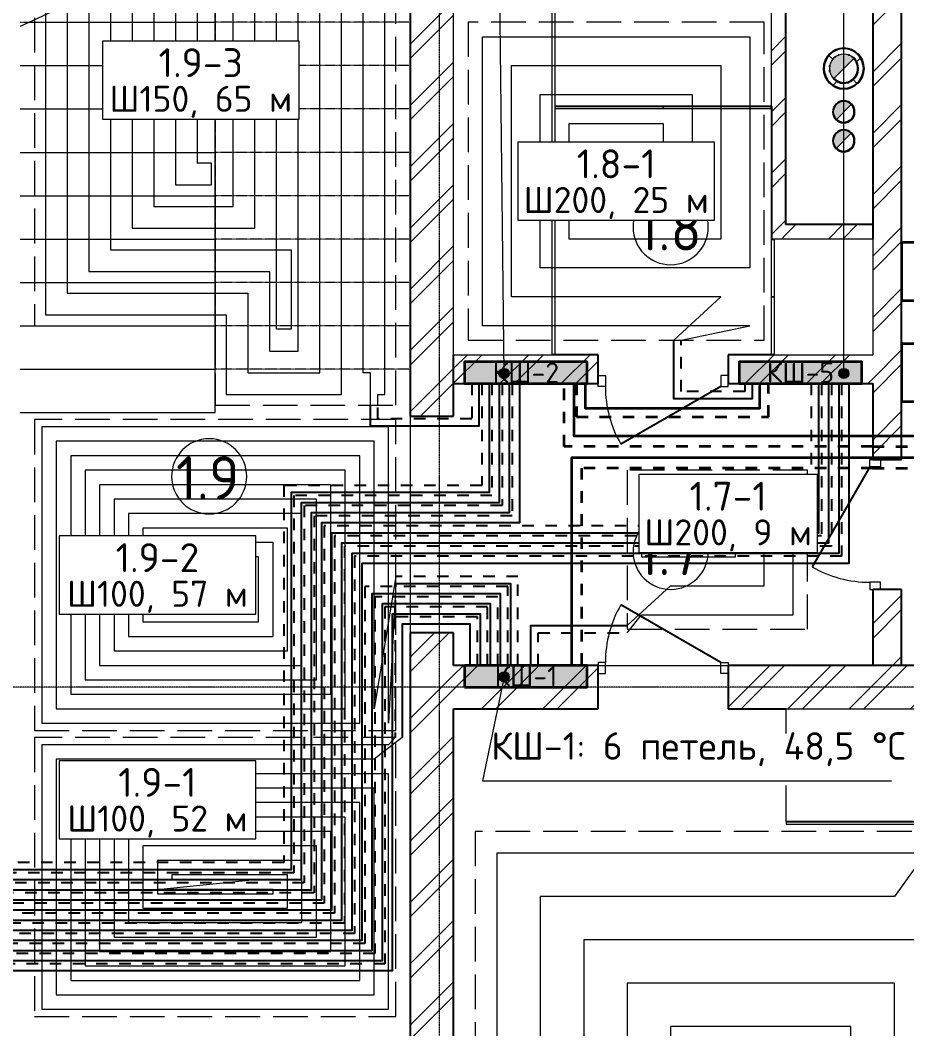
# Model space of a CAD drawing. Header units: millimetres. Extents: x -5016 to 22834, y -6019 to 18943.
# Drawn here: x 9700 to 15836, y 6535 to 13514 of the extents above; entities that cross this region are included whole.
import ezdxf
from ezdxf.enums import TextEntityAlignment as Align

# ---------------------------------------------------------------- set-up
doc = ezdxf.new("R2010")
doc.units = ezdxf.units.MM
for name, pattern in [('ОВ_ПУНКТ', [160, 80, -80]), ('ОВ_ШТРИХ', [330, 240, -90]), ('Осевая 12-2-2', [16, 12, -2, 0, -2]), ('Пунктир 2-1_5', [3.5, 2, -1.5])]:
    doc.linetypes.add(name, pattern=pattern)
for name, color, linetype, lineweight in [('A-AREA-IDEN', 8, 'Continuous', 13), ('A-COLS', 8, 'Continuous', 13), ('A-DETL-GENF', 9, 'Continuous', 13), ('A-DOOR', 8, 'Continuous', 13), ('A-FLOR', 9, 'Continuous', 13), ('A-WALL', 8, 'Continuous', 13), ('A-WALL-PATT', 8, 'Continuous', 13), ('I-FURN', 9, 'Continuous', 13), ('S-GRID', 8, 'Continuous', 13), ('S-STRS', 9, 'Continuous', 13), ('АР_подложка', 8, 'Continuous', 13), ('ОВ_выноски', 7, 'Continuous', 18), ('ОВ_КШ', 7, 'Continuous', 35), ('ОВ_марки', 7, 'Continuous', 18), ('ОВ_оборуд', 7, 'Continuous', 35), ('ОВ_Т1', 1, 'Continuous', 50), ('ОВ_Т11', 6, 'Continuous', 35), ('ОВ_Т2', 5, 'Continuous', 50), ('ОВ_Т21', 4, 'Continuous', 35), ('ОВ_ТП', 1, 'Continuous', 13)]:
    doc.layers.add(name, color=color, linetype=linetype, lineweight=lineweight)
doc.styles.add('GOST', font='isocpeur.ttf', dxfattribs={"width": 0.9})
doc.styles.add('GOST Common', font='GOST_Common.ttf', dxfattribs={"height": 300})
pattern_1 = [(45, (0, 0), (-212.132, 212.132), []), (45, (0, 100), (-212.132, 212.132), [])]

# ---------------------------------------------------------------- blocks, each defined once
blk = doc.blocks.new('INT 19 Дверь межкомнатная одностворчатая - 900 х 2370 _800_ Глухое Л-НАР-1569038-Этаж 1 - Планировка')
at = {"layer": 'A-DOOR', "lineweight": 25}
blk.add_line((400, 170), (-292.8, 570), dxfattribs=at)
at = {"layer": 'A-DOOR'}
for p, q in [((-400, 170), (-450, 170)), ((-450, 170), (-450, 95)), ((-400, 95), (-400, 170)), ((400, 95), (400, 170)), ((400, 170), (450, 170)), ((450, 170), (450, 95)), ((-450, 95), (-400, 95)), ((450, 95), (400, 95))]:
    blk.add_line(p, q, dxfattribs=at)
blk.add_arc((400, 170), 800, 150, 180, dxfattribs=at)
blk = doc.blocks.new('INT 19 Дверь межкомнатная одностворчатая - 900 х 2370 _800_ Глухое Л-НАР-1569067-Этаж 1 - Планировка')
at = {"layer": 'A-DOOR', "lineweight": 25}
blk.add_line((400, 120), (-292.8, 520), dxfattribs=at)
at = {"layer": 'A-DOOR'}
for p, q in [((-400, 120), (-450, 120)), ((-450, 120), (-450, 45)), ((-400, 45), (-400, 120)), ((400, 45), (400, 120)), ((400, 120), (450, 120)), ((450, 120), (450, 45)), ((-450, 45), (-400, 45)), ((450, 45), (400, 45))]:
    blk.add_line(p, q, dxfattribs=at)
blk.add_arc((400, 120), 800, 150, 180, dxfattribs=at)
blk = doc.blocks.new('INT 18 Шкаф - INT 18 Шкаф-1611660-Этаж 1 - Планировка')
at = {"layer": 'I-FURN'}
for p, q in [((-400, 350), (400, 350)), ((-400, 350), (-400, -330)), ((400, -330), (400, 350)), ((400, -330), (-400, -330)), ((-398.5, -332), (-0.8, -332)), ((-398.5, -332), (-398.5, -350)), ((-0.8, -350), (-0.8, -332)), ((0.8, -332), (398.5, -332)), ((0.8, -332), (0.8, -350)), ((398.5, -350), (398.5, -332)), ((-0.8, -350), (-398.5, -350)), ((398.5, -350), (0.8, -350))]:
    blk.add_line(p, q, dxfattribs=at)
blk = doc.blocks.new('INT 18 Шкаф - INT 18 Шкаф-1564175-Этаж 1 - Планировка')
at = {"layer": 'I-FURN'}
for p, q in [((-1200, 350), (1200, 350)), ((-1200, 350), (-1200, -430)), ((1200, -430), (1200, 350)), ((1200, -430), (-1200, -430)), ((-1198.5, -432), (-0.8, -432)), ((-1198.5, -432), (-1198.5, -450)), ((-0.8, -450), (-1198.5, -450)), ((-0.8, -450), (-0.8, -432)), ((0.8, -432), (1198.5, -432)), ((0.8, -432), (0.8, -450)), ((1198.5, -450), (0.8, -450)), ((1198.5, -450), (1198.5, -432))]:
    blk.add_line(p, q, dxfattribs=at)
blk = doc.blocks.new('INT 18 Шкаф - INT 18 Шкаф-1565127-Этаж 1 - Планировка')
at = {"layer": 'I-FURN'}
for p, q in [((-750, 350), (750, 350)), ((-750, 350), (-750, -330)), ((750, -330), (750, 350)), ((750, -330), (-750, -330)), ((-748.5, -332), (-0.8, -332)), ((-748.5, -332), (-748.5, -350)), ((-0.8, -350), (-0.8, -332)), ((0.8, -332), (748.5, -332)), ((0.8, -332), (0.8, -350)), ((748.5, -350), (748.5, -332)), ((-0.8, -350), (-748.5, -350)), ((748.5, -350), (0.8, -350))]:
    blk.add_line(p, q, dxfattribs=at)
blk = doc.blocks.new('INT 19 Дверь межкомнатная одностворчатая - 900 х 2370 _800_ Глухое П-НАР-1569071-Этаж 1 - Планировка')
at = {"layer": 'A-DOOR', "lineweight": 25}
blk.add_line((-400, 120), (292.8, 520), dxfattribs=at)
at = {"layer": 'A-DOOR'}
for p, q in [((-400, 120), (-450, 120)), ((-450, 120), (-450, 45)), ((-400, 45), (-400, 120)), ((400, 45), (400, 120)), ((400, 120), (450, 120)), ((450, 120), (450, 45)), ((-450, 45), (-400, 45)), ((450, 45), (400, 45))]:
    blk.add_line(p, q, dxfattribs=at)
blk.add_arc((-400, 120), 800, 360, 30, dxfattribs=at)
blk = doc.blocks.new('INT 18 Шкаф - INT 18 Шкаф-1565469-Этаж 1 - Планировка')
at = {"layer": 'I-FURN'}
for p, q in [((-1198.5, 350), (-1198.5, 332)), ((-520, 350), (-0.8, 350)), ((-0.8, 332), (-0.8, 350)), ((0.8, 350), (1198.5, 350)), ((0.8, 350), (0.8, 332)), ((1198.5, 332), (1198.5, 350)), ((-1200, 330), (-1200, -350)), ((-1200, 330), (1200, 330)), ((-0.8, 332), (-1198.5, 332)), ((1198.5, 332), (0.8, 332)), ((1200, -350), (1200, 330)), ((1200, -350), (-1200, -350))]:
    blk.add_line(p, q, dxfattribs=at)
blk = doc.blocks.new('INT Марка помещения - Номер помещения _ Площадь _ Имя-1615504-Этаж 1 - Планировка')
at = {"layer": 'A-AREA-IDEN'}
for start, end in [(360, 180), (180, 360)]:
    blk.add_arc((0, 0), 2.6, start, end, dxfattribs=at)
blk = doc.blocks.new('АР_План_1_этажа')
at = {"layer": 'A-COLS'}
h = blk.add_hatch(dxfattribs=at)
h.set_pattern_fill('FP_3', color=256, style=0, pattern_type=2)
h.set_pattern_definition([(45, (0, 0), (-141.4214, 141.4214), []), (135, (0, 0), (-141.4214, -141.4214), [])])
h.paths.add_polyline_path([(17568.2, 17714.6), (17607.1, 17720.2), (17642.8, 17736.6), (17672.5, 17762.3), (17693.7, 17795.3), (17704.8, 17833), (17704.8, 17872.3), (17693.1, 17910.9), (17672.5, 17943), (17642.8, 17968.7), (17607.1, 17985.1), (17568.2, 17990.6), (17529.3, 17985.1), (17493.6, 17968.7), (17463.9, 17943), (17442.7, 17910), (17431.6, 17872.3), (17431.6, 17833), (17442.7, 17795.3), (17463.9, 17762.3), (17493.6, 17736.6), (17529.3, 17720.2)])
h.paths.add_polyline_path([(17568.2, 17752.6), (17534, 17758.7), (17503.9, 17776), (17481.6, 17802.6), (17471.6, 17826.8), (17468.2, 17852.6), (17471.6, 17878.5), (17481.6, 17902.6), (17497.5, 17923.4), (17518.2, 17939.2), (17542.3, 17949.2), (17568.2, 17952.6), (17594.1, 17949.2), (17618.2, 17939.2), (17638.1, 17922.5), (17654.8, 17902.6), (17666.7, 17870), (17666.7, 17835.3), (17654.8, 17802.6), (17632.5, 17776), (17602.4, 17758.7)])
at = {"layer": 'A-DETL-GENF'}
for points in [[(17497.5, 17781.9), (17638.9, 17923.4), (17618.2, 17939.2), (17594.1, 17949.2), (17568.2, 17952.6), (17542.3, 17949.2), (17518.2, 17939.2), (17497.5, 17923.4), (17481.6, 17902.6), (17471.6, 17878.5), (17468.2, 17852.6), (17471.6, 17826.8), (17481.6, 17802.6)], [(17516.6, 17501), (17619.8, 17604.3), (17604.7, 17615.9), (17587.1, 17623.2), (17568.2, 17625.6), (17549.3, 17623.2), (17531.7, 17615.9), (17516.6, 17604.3), (17505, 17589.1), (17497.7, 17571.5), (17495.2, 17552.6), (17497.7, 17533.7), (17505, 17516.1)], [(17516.6, 17301), (17619.8, 17404.3), (17604.7, 17415.9), (17587.1, 17423.2), (17568.2, 17425.6), (17549.3, 17423.2), (17531.7, 17415.9), (17516.6, 17404.3), (17503.7, 17386), (17497.7, 17371.5), (17495.2, 17352.6), (17497.7, 17333.7), (17505, 17316.1)]]:
    blk.add_hatch(color=256, dxfattribs=at).paths.add_polyline_path(points)
at = {"layer": 'A-WALL-PATT', "lineweight": 9}
h = blk.add_hatch(dxfattribs=at)
h.set_pattern_fill('FP_1', color=256, style=0, pattern_type=2)
h.set_pattern_definition(pattern_1)
h.paths.add_polyline_path([(14868.2, 5972.6), (14868.2, 7372.6), (14568.2, 7372.6), (14568.2, 5972.6)])
h.paths.add_polyline_path([(14868.2, 8272.6), (14868.2, 13947.6), (14568.2, 13947.6), (14568.2, 8272.6)])
h.paths.add_polyline_path([(14568.2, 15447.6), (14868.2, 15447.6), (14868.2, 18272.6), (14568.2, 18272.6), (14568.2, 15872.6)])
h = blk.add_hatch(dxfattribs=at)
h.set_pattern_fill('FP_1', color=256, style=0, pattern_type=2)
h.set_pattern_definition(pattern_1)
h.paths.add_polyline_path([(17168.2, 16672.6), (17168.2, 18272.6), (17068.2, 18272.6), (17068.2, 16672.6), (17088.2, 16672.6)])
h = blk.add_hatch(dxfattribs=at)
h.set_pattern_fill('FP_1', color=256, style=0, pattern_type=2)
h.set_pattern_definition(pattern_1)
h.paths.add_polyline_path([(17968.2, 13722.6), (17968.2, 14247.6), (17768.2, 14247.6), (17768.2, 13722.6), (17818, 13722.6)])
h.paths.add_polyline_path([(17768.2, 15147.6), (17968.2, 15147.6), (17968.2, 18272.6), (17768.2, 18272.6), (17768.2, 15672.6)])
h = blk.add_hatch(dxfattribs=at)
h.set_pattern_fill('FP_1', color=256, style=0, pattern_type=2)
h.set_pattern_definition(pattern_1)
h.paths.add_polyline_path([(17168.2, 16772.6), (17168.2, 16672.6), (17768.2, 16672.6), (17768.2, 16772.6)])
h = blk.add_hatch(dxfattribs=at)
h.set_pattern_fill('FP_1', color=256, style=0, pattern_type=2)
h.set_pattern_definition(pattern_1)
h.paths.add_polyline_path([(17768.2, 15672.6), (17768.2, 15872.6), (16768.2, 15872.6), (16768.2, 15672.6), (17088.2, 15672.6)])
h.paths.add_polyline_path([(15868.2, 15672.6), (15868.2, 15872.6), (14868.2, 15872.6), (14868.2, 15672.6), (15548.2, 15672.6)])
h = blk.add_hatch(dxfattribs=at)
h.set_pattern_fill('FP_1', color=256, style=0, pattern_type=2)
h.set_pattern_definition(pattern_1)
h.paths.add_polyline_path([(21968.2, 13422.6), (21968.2, 13722.6), (16768.2, 13722.6), (16768.2, 13422.6), (20706.2, 13422.6)])
h.paths.add_polyline_path([(15868.2, 13422.6), (15868.2, 13722.6), (14868.2, 13722.6), (14868.2, 13422.6), (14929.8, 13422.6)])
at = {"layer": 'A-COLS', "lineweight": 25}
for centre, radius, start, end in [((17568.2, 17852.6), 140, 90, 270), ((17568.2, 17852.6), 138, 90, 270), ((17568.2, 17852.6), 138, 90, 270), ((17568.2, 17852.6), 100, 107.97699, 113.35458), ((17568.2, 17852.6), 100, 107.97699, 113.35458), ((17568.2, 17852.6), 140, 270, 90), ((17568.2, 17852.6), 138, 270, 90), ((17568.2, 17852.6), 138, 270, 90), ((17568.2, 17852.6), 100, 66.64542, 72.02301), ((17568.2, 17852.6), 100, 66.64542, 72.02301), ((17568.2, 17852.6), 100, 167.97699, 173.35458), ((17568.2, 17852.6), 100, 167.97699, 173.35458), ((17568.2, 17852.6), 100, 126.64542, 132.02301), ((17568.2, 17852.6), 100, 126.64542, 132.02301), ((17568.2, 17852.6), 100, 270, 44.96173), ((17568.2, 17852.6), 100, 270, 44.96173), ((17568.2, 17852.6), 98, 270, 44.23197), ((17568.2, 17852.6), 100, 47.97699, 53.35458), ((17568.2, 17852.6), 100, 47.97699, 53.35458), ((17568.2, 17852.6), 100, 186.64542, 192.02301), ((17568.2, 17852.6), 100, 186.64542, 192.02301), ((17568.2, 17852.6), 100, 224.96173, 270), ((17568.2, 17852.6), 100, 224.96173, 270), ((17568.2, 17852.6), 98, 224.96173, 270), ((17568.2, 17552.6), 75, 90, 270), ((17568.2, 17552.6), 73, 109.97124, 115.02876), ((17568.2, 17552.6), 75, 270, 90), ((17568.2, 17552.6), 73, 270, 45), ((17568.2, 17552.6), 73, 64.97124, 70.02876), ((17568.2, 17552.6), 73, 154.97124, 160.02876), ((17568.2, 17552.6), 73, 199.97124, 205.02876), ((17568.2, 17552.6), 73, 225, 270), ((17568.2, 17352.6), 75, 90, 270), ((17568.2, 17352.6), 73, 154.97124, 160.02876), ((17568.2, 17352.6), 73, 109.97124, 115.02876), ((17568.2, 17352.6), 75, 270, 90), ((17568.2, 17352.6), 73, 270, 45), ((17568.2, 17352.6), 73, 64.97124, 70.02876), ((17568.2, 17352.6), 73, 199.97124, 205.02876), ((17568.2, 17352.6), 73, 225, 270)]:
    blk.add_arc(centre, radius, start, end, dxfattribs=at)
at = {"layer": 'A-DETL-GENF'}
for p, q in [((17497.5, 17781.9), (17638.9, 17923.4)), ((17516.6, 17501), (17619.8, 17604.3)), ((17516.6, 17301), (17619.8, 17404.3))]:
    blk.add_line(p, q, dxfattribs=at)
for centre, radius in [((17568.2, 17852.6), 100), ((17568.2, 17552.6), 73), ((17568.2, 17352.6), 73)]:
    blk.add_arc(centre, radius, 45, 225, dxfattribs=at)
at = {"layer": 'A-FLOR'}
for p, q in [((14568.2, 15447.6), (14568.2, 13947.6)), ((15868.2, 13722.6), (16768.2, 13722.6))]:
    blk.add_line(p, q, dxfattribs=at)
at = {"layer": 'A-WALL', "lineweight": 25}
for p, q in [((14568.2, 19972.6), (14568.2, 15447.6)), ((17168.2, 16772.6), (17168.2, 18272.6)), ((17768.2, 18272.6), (17768.2, 16672.6)), ((17968.2, 15147.6), (17968.2, 18272.6)), ((17068.2, 17592.6), (17068.2, 16672.6)), ((17768.2, 16772.6), (17168.2, 16772.6)), ((17068.2, 16672.6), (17088.2, 16672.6)), ((14868.2, 15447.6), (14868.2, 15872.6)), ((15868.2, 15872.6), (15548.2, 15872.6)), ((15868.2, 15672.6), (15868.2, 15872.6)), ((17088.2, 15872.6), (16768.2, 15872.6)), ((16768.2, 15872.6), (16768.2, 15672.6)), ((14868.2, 15672.6), (15868.2, 15672.6)), ((16768.2, 15672.6), (17768.2, 15672.6)), ((17768.2, 15672.6), (17768.2, 15147.6)), ((14568.2, 15447.6), (14868.2, 15447.6)), ((17768.2, 15147.6), (17968.2, 15147.6)), ((17968.2, 14247.6), (17768.2, 14247.6)), ((17768.2, 14247.6), (17768.2, 13722.6)), ((17968.2, 13722.6), (17968.2, 14247.6)), ((14568.2, 13947.6), (14568.2, 11122.6)), ((14868.2, 13947.6), (14568.2, 13947.6)), ((14868.2, 13722.6), (14868.2, 13947.6)), ((15868.2, 13722.6), (14868.2, 13722.6)), ((15868.2, 13422.6), (15868.2, 13722.6)), ((21968.2, 13722.6), (16768.2, 13722.6)), ((16768.2, 13722.6), (16768.2, 13422.6)), ((14868.2, 8272.6), (14868.2, 13422.6)), ((14868.2, 13422.6), (15868.2, 13422.6)), ((16768.2, 13422.6), (17168.2, 13422.6))]:
    blk.add_line(p, q, dxfattribs=at)
at = {"layer": 'S-GRID', "color": 251, "linetype": 'Осевая 12-2-2', "true_color": 0x646464}
for p, q in [((14768.2, 22574.8), (14768.2, -1346.2)), ((23375.6, 13572.6), (-1176.1, 13572.6))]:
    blk.add_line(p, q, dxfattribs=at)
at = {"layer": 'S-STRS', "linetype": 'Пунктир 2-1_5'}
for p, q in [((13218.2, 18772.6), (13218.2, 15772.6)), ((14568.2, 18772.6), (14568.2, 15772.6)), ((11868.2, 18172.6), (11931.5, 18172.6)), ((14568.2, 18172.6), (13218.2, 18172.6)), ((14568.2, 17872.6), (13218.2, 17872.6)), ((14568.2, 17572.6), (13218.2, 17572.6)), ((14568.2, 17272.6), (13218.2, 17272.6)), ((14568.2, 16972.6), (13218.2, 16972.6)), ((14568.2, 16672.6), (13218.2, 16672.6)), ((14568.2, 16372.6), (13218.2, 16372.6)), ((14568.2, 16072.6), (13218.2, 16072.6)), ((14568.2, 15772.6), (13218.2, 15772.6))]:
    blk.add_line(p, q, dxfattribs=at)
at = {"layer": 'S-STRS'}
for p, q in [((13218.2, 18172.6), (13218.2, 18472.6)), ((12429.9, 18405.1), (11868.2, 18143.1)), ((11931.5, 18172.6), (13218.2, 18172.6)), ((13218.2, 17872.6), (13218.2, 18172.6)), ((11868.2, 17872.6), (13218.2, 17872.6)), ((13218.2, 17572.6), (13218.2, 17872.6)), ((11868.2, 17572.6), (13218.2, 17572.6)), ((13218.2, 17272.6), (13218.2, 17572.6)), ((11868.2, 17272.6), (13218.2, 17272.6)), ((13218.2, 16972.6), (13218.2, 17272.6)), ((11868.2, 16972.6), (13218.2, 16972.6)), ((13218.2, 16672.6), (13218.2, 16972.6)), ((11868.2, 16672.6), (13218.2, 16672.6)), ((13218.2, 16372.6), (13218.2, 16672.6)), ((11868.2, 16372.6), (13218.2, 16372.6)), ((13218.2, 16072.6), (13218.2, 16372.6)), ((11868.2, 16072.6), (13218.2, 16072.6)), ((13218.2, 15772.6), (13218.2, 16072.6)), ((11868.2, 15772.6), (13218.2, 15772.6)), ((13218.2, 15472.6), (13218.2, 15772.6)), ((11868.2, 15472.6), (13218.2, 15472.6))]:
    blk.add_line(p, q, dxfattribs=at)
at = {"layer": 'A-AREA-IDEN', "xscale": 99.99999999999993, "yscale": 99.99999999999993, "zscale": 99.99999999999993}
for p in [(16369.9, 16754.9), (13176.3, 15030.7), (16369.9, 14508.6)]:
    blk.add_blockref('INT Марка помещения - Номер помещения _ Площадь _ Имя-1615504-Этаж 1 - Планировка', p, dxfattribs=at)
at = {"layer": 'A-DOOR', "lineweight": 25}
for name, p, rotation in [('INT 19 Дверь межкомнатная одностворчатая - 900 х 2370 _800_ Глухое П-НАР-1569071-Этаж 1 - Планировка', (16318.2, 15772.6), 180), ('INT 19 Дверь межкомнатная одностворчатая - 900 х 2370 _800_ Глухое Л-НАР-1569067-Этаж 1 - Планировка', (17868.2, 14697.6), 89.9999999999999)]:
    blk.add_blockref(name, p, dxfattribs=dict(at, rotation=rotation))
blk.add_blockref('INT 19 Дверь межкомнатная одностворчатая - 900 х 2370 _800_ Глухое Л-НАР-1569038-Этаж 1 - Планировка', (16318.2, 13572.6), dxfattribs=at)
at = {"layer": 'I-FURN'}
for name, p, rotation in [('INT 18 Шкаф - INT 18 Шкаф-1565469-Этаж 1 - Планировка', (15218.2, 17072.6), 270.0000000000002), ('INT 18 Шкаф - INT 18 Шкаф-1611660-Этаж 1 - Планировка', (17418.2, 16272.6), 269.9999999999993)]:
    blk.add_blockref(name, p, dxfattribs=dict(at, rotation=rotation))
for name, p in [('INT 18 Шкаф - INT 18 Шкаф-1565127-Этаж 1 - Планировка', (16318.2, 17922.6)), ('INT 18 Шкаф - INT 18 Шкаф-1564175-Этаж 1 - Планировка', (18368.2, 13072.6))]:
    blk.add_blockref(name, p, dxfattribs=at)
at = {"layer": 'A-AREA-IDEN', "char_height": 300, "width": 561.181, "attachment_point": 1, "style": 'GOST Common'}
for s, insert in [('1.8', (16141, 16893.7)), ('1.9', (12947.4, 15169.4)), ('1.7', (16141, 14647.3))]:
    blk.add_mtext(s, dxfattribs=dict(at, insert=insert))

msp = doc.modelspace()

# ---------------------------------------------------------------- block references
at = {"layer": 'АР_подложка'}
msp.add_blockref('АР_План_1_этажа', (-2168, -4673), dxfattribs=at)

# ---------------------------------------------------------------- next in the draw order: hatches: boundary and pattern name
at = {"layer": 'ОВ_выноски'}
h = msp.add_hatch(color=7, dxfattribs=at)
edge = h.paths.add_edge_path()
edge.add_arc((13050, 11070), 35, 0, 360)
h = msp.add_hatch(color=7, dxfattribs=at)
edge = h.paths.add_edge_path()
edge.add_arc((15400, 11070), 35, 0, 360)
h = msp.add_hatch(color=7, dxfattribs=at)
edge = h.paths.add_edge_path()
edge.add_arc((13050, 8970), 35, 0, 360)
at = {"layer": 'ОВ_КШ'}
for points in [[(12775, 11000), (13625, 11000), (13625, 11150), (12775, 11150)], [(14675, 11000), (15525, 11000), (15525, 11150), (14675, 11150)], [(12775, 8900), (13625, 8900), (13625, 9050), (12775, 9050)]]:
    msp.add_hatch(color=2, dxfattribs=at).paths.add_polyline_path(points)

# ---------------------------------------------------------------- next in the draw order: linework, layer by layer
at = {"layer": 'ОВ_выноски'}
for points in [[(13050, 11070), (13000, 15550)], [(15400, 11070), (15400, 14750)]]:
    msp.add_lwpolyline(points, dxfattribs=at)
for centre in [(13050, 11070), (15400, 11070), (13050, 8970)]:
    msp.add_circle(centre, 35, dxfattribs=at)
at = {"layer": 'ОВ_КШ'}
for points in [[(12775, 11000), (13625, 11000), (13625, 11150), (12775, 11150)], [(14675, 11000), (15525, 11000), (15525, 11150), (14675, 11150)], [(12775, 8900), (13625, 8900), (13625, 9050), (12775, 9050)]]:
    msp.add_lwpolyline(points, close=True, dxfattribs=at)
at = {"layer": 'ОВ_оборуд'}
for points in [[(15800, 11575), (16160, 11575), (16160, 11975), (15800, 11975)], [(15800, 10875), (16160, 10875), (16160, 11275), (15800, 11275)]]:
    msp.add_lwpolyline(points, close=True, dxfattribs=at)
at = {"layer": 'ОВ_Т1', "lineweight": 35}
for points in [[(18222.5, 13460), (18250, 13460), (18250, 10635), (15600, 10635)], [(15600, 10635), (13535, 10635), (13535, 11000)]]:
    msp.add_lwpolyline(points, dxfattribs=at)
at = {"layer": 'ОВ_Т11', "lineweight": 18}
for points in [[(12125, 10850), (12125, 11075), (12075, 11075), (12075, 14625), (10025, 14625), (10025, 11625), (11275, 11625), (11275, 11075), (11775, 11075), (11775, 14325), (10325, 14325), (10325, 11925), (11575, 11925), (11575, 11375), (11475, 11375), (11475, 14025), (10625, 14025), (10625, 12225), (11175, 12225), (11175, 13725), (10925, 13725), (10925, 12525), (10925, 12525)], [(14275, 11300), (14750, 11400), (12900, 11400), (12900, 13400), (14750, 13400), (14750, 11800), (13300, 11800), (13300, 13000), (14350, 13000), (14350, 12200), (13700, 12200), (13700, 12600), (13950, 12600), (14150, 12400)], [(12300, 9615), (12250, 8650), (12250, 10700), (9850, 10700), (9850, 8650), (12050, 8650), (12050, 10500), (10050, 10500), (10050, 8850), (11850, 8850), (11850, 10300), (10250, 10300), (10250, 9050), (11650, 9050), (11650, 10100), (10450, 10100), (10450, 9250), (11450, 9250), (11450, 9900), (10650, 9900), (10650, 9450), (11250, 9450), (11250, 9700), (10850, 9700), (10850, 9650), (11050, 9650), (10750, 9675)], [(13900, 9275), (14000, 9400), (15050, 9400), (15050, 10300), (14000, 10300), (14000, 9800), (14650, 9800), (14650, 9900), (14400, 9900), (14200, 10000)], [(12295, 8550), (12250, 8500), (9850, 8500), (9850, 6670), (12250, 6670), (12250, 8300), (10050, 8300), (10050, 6870), (12050, 6870), (12050, 8100), (10250, 8100), (10250, 7070), (11850, 7070), (11850, 7900), (10450, 7900), (10450, 7270), (11650, 7270), (11650, 7700), (10650, 7700), (10650, 7470), (11450, 7470), (11450, 7500), (10650, 7500), (11350, 7570)], [(16125, 7900), (16050, 7750), (13000, 7750), (13000, 1750), (16050, 1750), (16050, 7150), (13600, 7150), (13600, 2350), (15450, 2350), (15450, 6550), (14200, 6550), (14200, 2950), (14850, 2950), (14850, 5950), (14525, 5950), (14525, 2950), (14525, 3250)]]:
    msp.add_lwpolyline(points, dxfattribs=at)
at = {"layer": 'ОВ_Т11', "lineweight": 35}
for points in [[(18472.5, 13460), (18500, 13460), (18500, 10485), (15600, 10485)], [(13610, 11000), (13610, 10830), (14820, 10830), (14820, 11000)], [(15600, 10485), (13515, 10485), (13515, 9050)]]:
    msp.add_lwpolyline(points, dxfattribs=at)
at = {"layer": 'ОВ_Т11', "lineweight": 25}
for points in [[(12945, 11000), (12945, 10245), (11575, 10245), (11575, 7635), (8735, 7635), (8735, 12700)], [(14765, 11000), (14765, 10895), (14225, 10895), (14225, 11300)], [(13155, 11000), (13155, 10035), (11785, 10035), (11785, 7425), (4425, 7425), (4425, 9900)], [(15225, 11000), (15225, 9965), (11855, 9965), (11855, 7355), (4450, 7355)], [(15295, 11000), (15295, 9895), (11925, 9895), (11925, 7285), (4775, 7285), (4775, 6000)], [(15365, 11000), (15365, 9825), (11995, 9825), (11995, 7215), (4875, 7215), (4875, 4400)], [(15435, 11000), (15435, 9755), (12065, 9755), (12065, 7145), (4975, 7145), (4975, 2600)], [(13085, 11000), (13085, 10105), (11715, 10105), (11715, 7495), (5975, 7495), (5975, 9000)], [(13015, 11000), (13015, 10175), (11645, 10175), (11645, 7565), (8650, 7565)], [(12875, 11000), (12875, 10705), (12125, 10705), (12125, 10850)], [(13095, 9050), (13095, 9615), (12300, 9615)], [(13025, 9050), (13025, 9545), (12135, 9545), (12135, 7075), (8125, 7075), (8125, 6000)], [(12955, 9050), (12955, 9475), (12205, 9475), (12205, 7005), (8225, 7005), (8225, 3175), (10350, 3175)], [(12885, 9050), (12885, 9405), (12275, 9405), (12275, 6935), (8325, 6935), (8325, 5275), (10350, 5275)], [(12815, 9050), (12815, 9335), (12345, 9335), (12345, 8550)], [(13235, 9050), (13235, 9325), (13900, 9325)]]:
    msp.add_lwpolyline(points, dxfattribs=at)
at = {"layer": 'ОВ_Т2', "linetype": 'ОВ_ПУНКТ', "lineweight": 35}
for points in [[(15600, 10565), (18320, 10565), (18320, 13460), (18347.5, 13460)], [(15600, 10565), (13465, 10565), (13465, 11000)]]:
    msp.add_lwpolyline(points, dxfattribs=at)
at = {"layer": 'ОВ_Т21', "lineweight": 18}
for points in [[(9875, 14775), (9875, 11475), (11125, 11475), (11125, 10925), (11925, 10925), (11925, 14475)], [(12175, 10850), (12175, 10925), (12225, 10925), (12225, 14775)], [(10175, 14475), (10175, 11775), (11425, 11775), (11425, 11225), (11625, 11225), (11625, 14175)], [(10475, 14175), (10475, 12075), (11325, 12075), (11325, 13875)], [(10775, 13875), (10775, 12375), (11025, 12375), (11025, 12525), (10925, 12525)], [(14225, 11300), (14550, 11600), (13100, 11600), (13100, 13200), (14550, 13200), (14550, 12000), (13500, 12000), (13500, 12800), (14150, 12800), (14150, 12400)], [(12300, 9665), (12150, 8750), (12150, 10600), (9950, 10600), (9950, 8750), (11950, 8750), (11950, 10400), (10150, 10400), (10150, 8950), (11750, 8950), (11750, 10200), (10350, 10200), (10350, 9150), (11550, 9150), (11550, 10000), (10550, 10000), (10550, 9350), (11350, 9350), (11350, 9800), (10750, 9800), (10750, 9550), (11150, 9550), (11150, 9675), (10750, 9675)], [(13900, 9325), (14200, 9600), (14850, 9600), (14850, 10100), (14200, 10100), (14200, 10000)], [(12345, 8550), (12150, 8400), (9950, 8400), (9950, 6770), (12150, 6770), (12150, 8200), (10150, 8200), (10150, 6970), (11950, 6970), (11950, 8000), (10350, 8000), (10350, 7170), (11750, 7170), (11750, 7800), (10550, 7800), (10550, 7370), (11550, 7370), (11550, 7600), (10750, 7600), (10750, 7570), (11350, 7570)], [(16075, 7900), (15750, 7450), (13300, 7450), (13300, 2050), (15750, 2050), (15750, 6850), (13900, 6850), (13900, 2650), (15150, 2650), (15150, 6250), (14500, 6250), (14500, 3250), (14550, 3250), (14550, 5650), (14525, 5650), (14525, 3250)]]:
    msp.add_lwpolyline(points, dxfattribs=at)
at = {"layer": 'ОВ_Т21', "linetype": 'ОВ_ПУНКТ', "lineweight": 35}
for points in [[(15600, 10415), (18570, 10415), (18570, 13460), (18597.5, 13460)], [(13550, 11000), (13550, 10770), (14880, 10770), (14880, 11000)], [(15600, 10415), (13585, 10415), (13585, 9050)]]:
    msp.add_lwpolyline(points, dxfattribs=at)
at = {"layer": 'ОВ_Т21', "linetype": 'ОВ_ПУНКТ', "lineweight": 25}
for points in [[(12895, 11000), (12895, 10295), (11525, 10295), (11525, 7685), (8785, 7685), (8785, 12700)], [(14715, 11000), (14715, 10945), (14275, 10945), (14275, 11300)], [(15175, 11000), (15175, 10015), (11805, 10015), (11805, 7405), (4450, 7405)], [(13105, 11000), (13105, 10085), (11735, 10085), (11735, 7475), (4475, 7475), (4475, 9900)], [(15245, 11000), (15245, 9945), (11875, 9945), (11875, 7335), (4725, 7335), (4725, 6000)], [(15315, 11000), (15315, 9875), (11945, 9875), (11945, 7265), (4825, 7265), (4825, 4400)], [(15385, 11000), (15385, 9805), (12015, 9805), (12015, 7195), (4925, 7195), (4925, 2600)], [(13035, 11000), (13035, 10155), (11665, 10155), (11665, 7545), (6025, 7545), (6025, 9000)], [(12965, 11000), (12965, 10225), (11595, 10225), (11595, 7615), (8650, 7615)], [(12825, 11000), (12825, 10755), (12175, 10755), (12175, 10850)], [(13145, 9050), (13145, 9665), (12300, 9665)], [(13075, 9050), (13075, 9595), (12085, 9595), (12085, 7125), (8075, 7125), (8075, 6000)], [(13005, 9050), (13005, 9525), (12155, 9525), (12155, 7055), (8175, 7055), (8175, 3125), (10350, 3125)], [(12935, 9050), (12935, 9455), (12225, 9455), (12225, 6985), (8275, 6985), (8275, 5225), (10350, 5225)], [(12865, 9050), (12865, 9385), (12295, 9385), (12295, 8550)], [(13285, 9050), (13285, 9275), (13900, 9275)]]:
    msp.add_lwpolyline(points, dxfattribs=at)
at = {"layer": 'ОВ_ТП', "linetype": 'ОВ_ШТРИХ'}
for points in [[(12300, 10850), (12300, 14850), (9800, 14850), (9800, 11400), (11050, 11400), (11050, 10850)], [(12800, 11300), (14850, 11300), (14850, 13500), (12800, 13500)], [(9800, 8600), (12300, 8600), (12300, 10750), (9800, 10750)], [(13900, 9300), (15150, 9300), (15150, 10400), (13900, 10400)], [(9800, 6620), (12300, 6620), (12300, 8550), (9800, 8550)], [(12850, 1600), (16200, 1600), (16200, 7900), (12850, 7900)]]:
    msp.add_lwpolyline(points, close=True, dxfattribs=at)

# ---------------------------------------------------------------- next in the draw order: texts
at = {"layer": 'ОВ_марки', "style": 'GOST'}
for s, p in [('КШ-2', (13200, 11075)), ('КШ-5', (15100, 11075)), ('КШ-1', (13200, 8975))]:
    msp.add_text(s, height=140, dxfattribs=at).set_placement(p, align=Align.MIDDLE_CENTER)

# ---------------------------------------------------------------- next in the draw order: wipeouts: each hides what was drawn before it
for points in [[(10270, 12830), (11630, 12830), (11630, 13370), (10270, 13370)], [(13145, 12130), (14505, 12130), (14505, 12670), (13145, 12670)], [(13982, 9830), (15218, 9830), (15218, 10370), (13982, 10370)], [(9970, 9405), (11330, 9405), (11330, 9945), (9970, 9945)], [(12900, 8220), (15729.4, 8220), (15729.4, 8577.5), (12900, 8577.5)], [(9970, 7850), (11330, 7850), (11330, 8390), (9970, 8390)]]:
    msp.add_wipeout(points)

# ---------------------------------------------------------------- next in the draw order: linework, layer by layer
at = {"layer": 'ОВ_выноски'}
for points in [[(13050, 8970), (12900, 8250)], [(12900, 8250), (15729.4, 8250)]]:
    msp.add_lwpolyline(points, dxfattribs=at)
at = {"layer": 'ОВ_марки'}
for points in [[(10270, 12830), (11630, 12830), (11630, 13370), (10270, 13370)], [(13145, 12130), (14505, 12130), (14505, 12670), (13145, 12670)], [(13982, 9830), (15218, 9830), (15218, 10370), (13982, 10370)], [(9970, 9405), (11330, 9405), (11330, 9945), (9970, 9945)], [(9970, 7850), (11330, 7850), (11330, 8390), (9970, 8390)]]:
    msp.add_lwpolyline(points, close=True, dxfattribs=at)

# ---------------------------------------------------------------- next in the draw order: texts
at = {"layer": 'ОВ_марки', "style": 'GOST'}
for s, height, p in [('1.9-3', 200, (10950, 13220)), ('Ш150, 65 м', 180, (10950, 12970)), ('1.8-1', 200, (13825, 12520)), ('Ш200, 25 м', 180, (13825, 12270)), ('1.7-1', 200, (14600, 10220)), ('Ш200, 9 м', 180, (14600, 9970)), ('1.9-2', 200, (10650, 9795)), ('Ш100, 57 м', 180, (10650, 9545)), ('1.9-1', 200, (10650, 8240)), ('Ш100, 52 м', 180, (10650, 7990))]:
    msp.add_text(s, height=height, dxfattribs=at).set_placement(p, align=Align.MIDDLE_CENTER)
msp.add_text('КШ-1: 6 петель, 48,5 °С', height=190, dxfattribs=at).set_placement((12960, 8340), align=Align.BOTTOM_LEFT)

doc.saveas('drawing.dxf')
